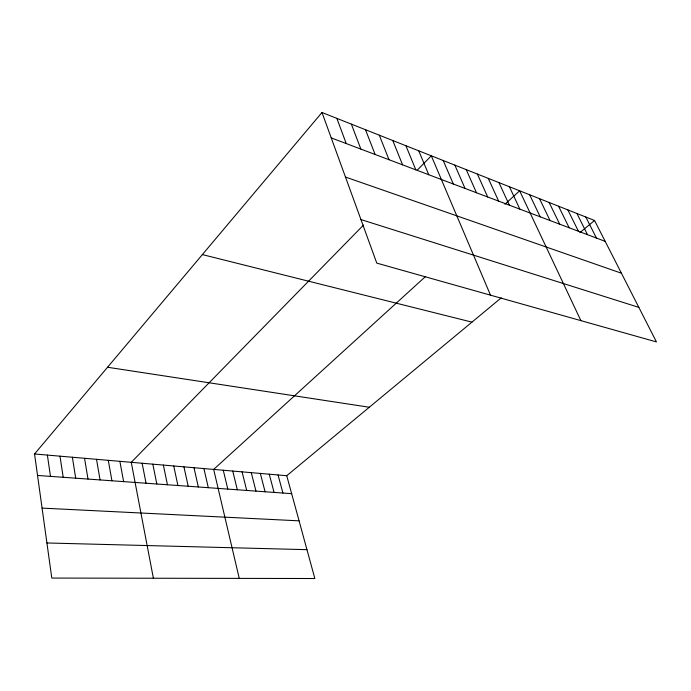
<?xml version="1.0" encoding="UTF-8"?>
<svg xmlns="http://www.w3.org/2000/svg" width="691" height="691" viewBox="0 0 691 691"><rect width="100%" height="100%" fill="white"/><g stroke="black" fill="none" stroke-linecap="round" stroke-linejoin="round"><path stroke-width="1.04" d="M501.225 297.864L286.739 475.71L314.846 578.514L51.799 578.065L34.55 453.978L321.989 112.486L594.545 220.481L656.45 341.924L376.785 263.116L321.989 112.486M363.526 225.05L131.255 462.314L153.385 578.237M417.373 170.038L431.305 155.803L490.506 295.161M425.647 276.4L213.666 469.414L239.25 578.384M504.914 204.234L519.658 190.811L580.881 320.624M579.861 232.668L594.545 220.481M46.919 542.971L306.959 549.673M42.073 508.11L299.073 520.841M37.539 475.451L291.645 493.668M34.55 453.978L286.739 475.71M107.546 367.258L369.296 407.249M202.385 254.59L471.953 322.136M360.944 219.565L638.847 307.383M345.474 177.051L621.434 273.221M331.231 137.898L605.195 241.366M585.813 217.026L596.445 238.067M576.916 213.502L587.531 234.698M567.838 209.9L578.445 231.26M558.587 206.238L569.168 227.762M549.146 202.498L559.701 224.186M539.516 198.68L550.045 220.541M529.686 194.784L540.189 216.819M509.414 186.751L519.857 209.14M498.962 182.614L509.362 205.175M488.287 178.382L498.643 201.124M477.377 174.063L487.691 196.987M466.235 169.641L476.488 192.763M454.851 165.132L465.043 188.436M443.207 160.519L453.339 184.013M418.763 150.837L428.748 174.728M405.919 145.741L415.827 169.848M392.773 140.532L402.585 164.847M379.299 135.194L389.016 159.725M365.504 129.727L375.109 154.473M351.356 124.13L360.857 149.083M336.863 118.377L346.234 143.564M278.058 474.959L282.921 493.046M269.257 474.199L274.068 492.407M260.326 473.43L265.085 491.767M251.265 472.653L255.964 491.111M242.075 471.858L246.713 490.446M232.746 471.055L237.324 489.772M223.271 470.243L227.797 489.09M203.905 468.576L208.302 487.699M194.007 467.721L198.326 486.982M183.944 466.848L188.194 486.257M173.735 465.976L177.907 485.514M163.361 465.078L167.455 484.771M152.823 464.171L156.84 484.011M142.121 463.246L146.06 483.234M119.871 461.329L123.62 481.627M108.288 460.336L111.942 480.789M96.515 459.316L100.074 479.934M84.544 458.288L87.999 479.07M72.374 457.243L75.708 478.189M59.979 456.172L63.209 477.3M47.377 455.084L50.486 476.384"/></g></svg>
